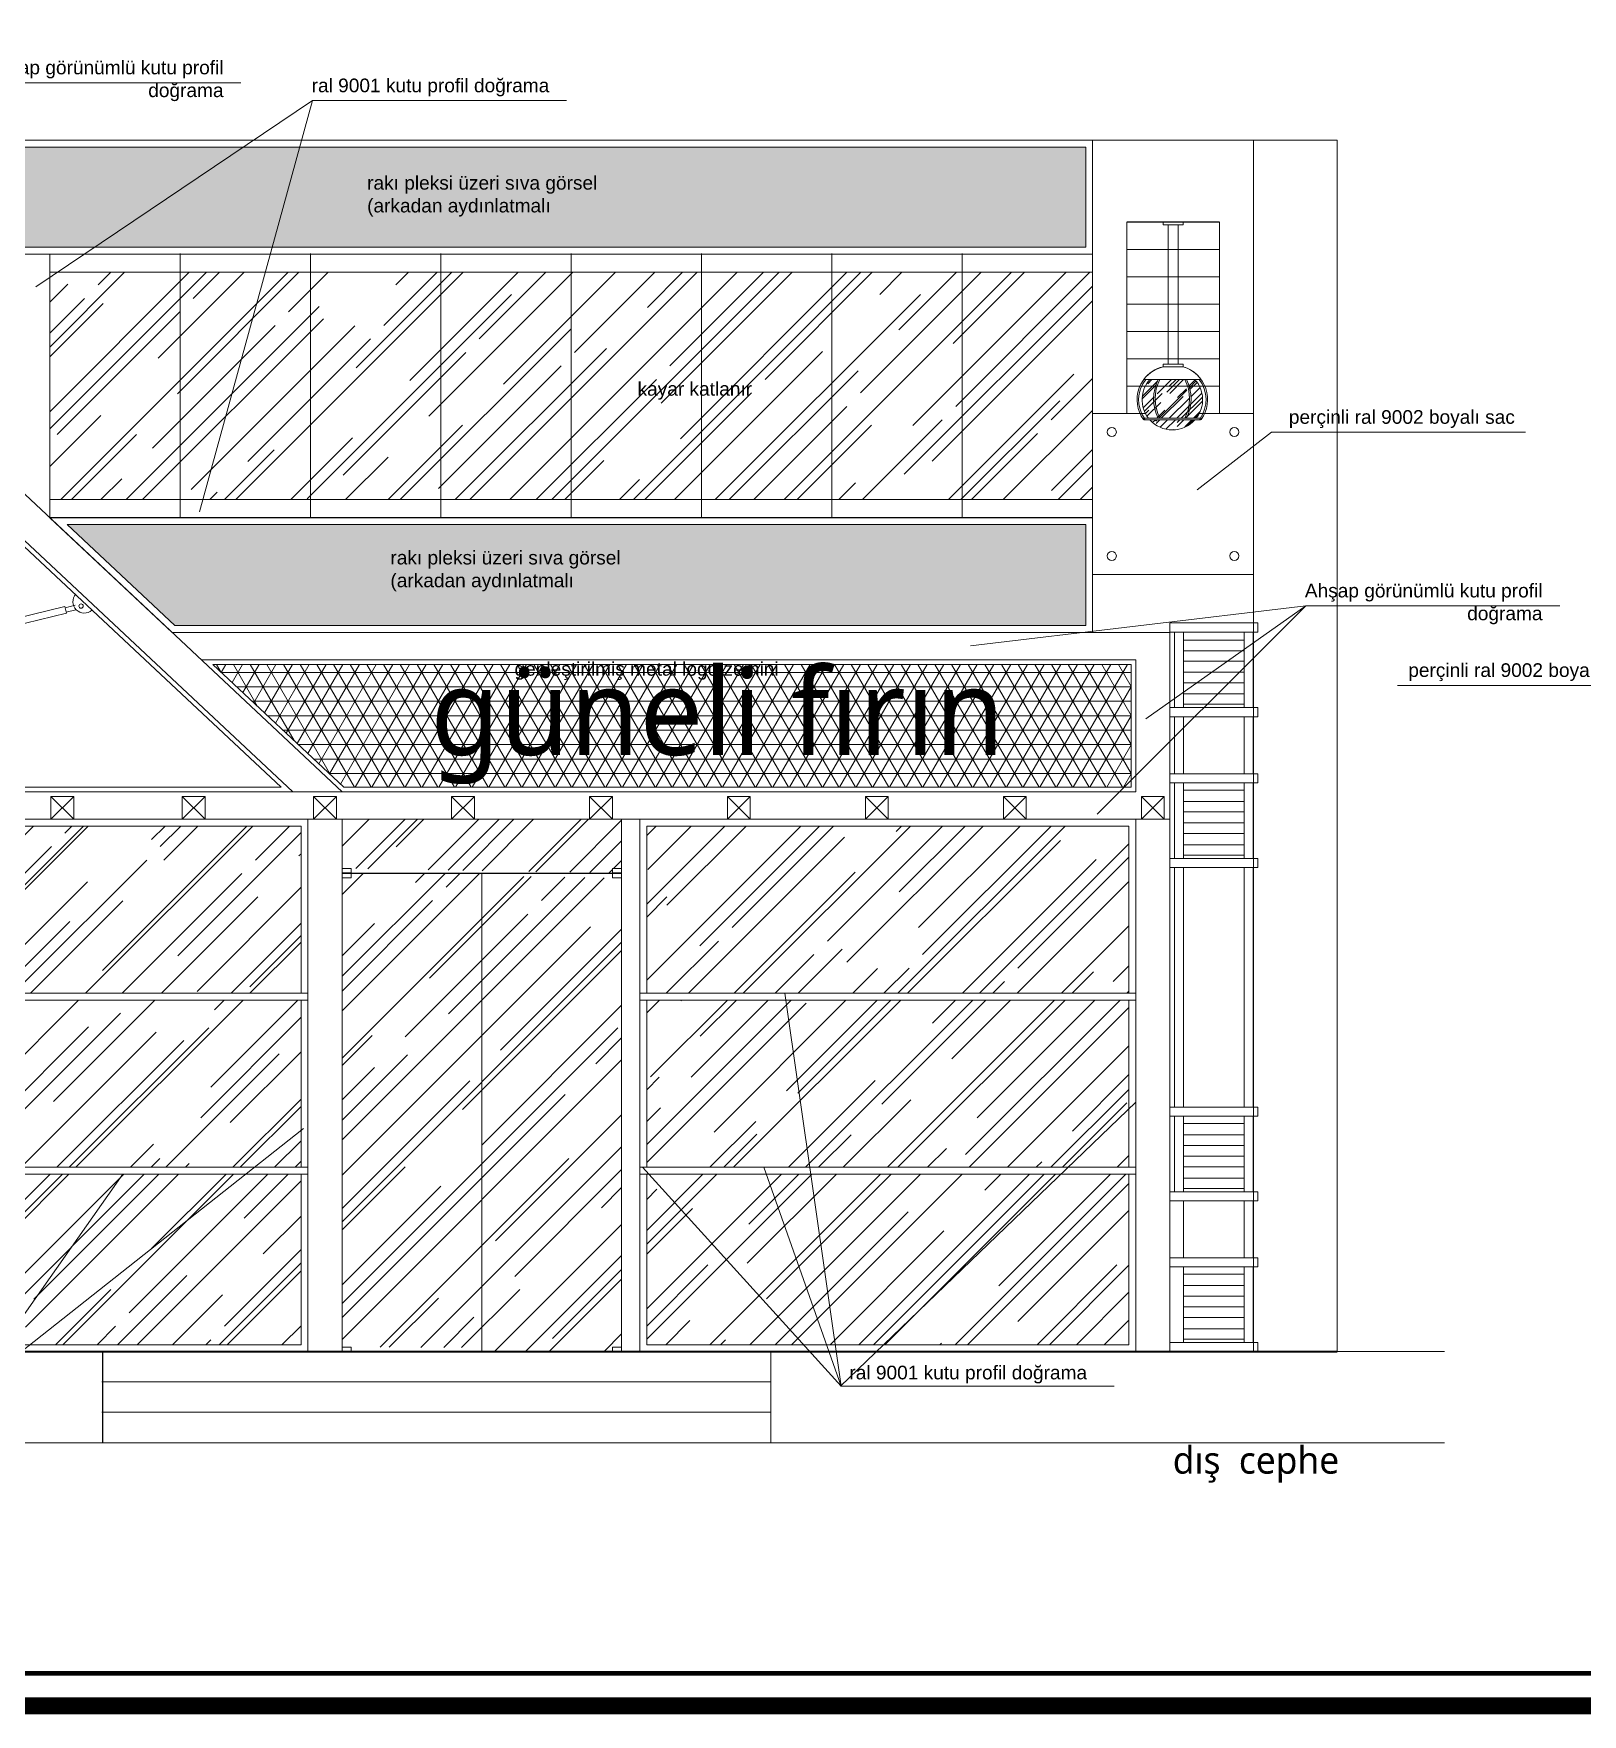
# Model space of a CAD drawing. Header units: millimetres. Extents: x 54215 to 67697, y 23496 to 56611.
# Drawn here: x 56408 to 57088, y 26395 to 27133 of the extents above; entities that cross this region are included whole.
import ezdxf

# ---------------------------------------------------------------- set-up
doc = ezdxf.new("R2010")
doc.units = ezdxf.units.MM
doc.linetypes.add('DASHED', pattern=[19.049999999999997, 12.7, -6.349999999999998])
for name, color, linetype, lineweight in [('no3_ahsap gorunus on ince', 32, 'Continuous', 13), ('no3_cam gorunus arka', 140, 'Continuous', 13), ('no3_duvar kaplama', 8, 'Continuous', 0), ('no3_duvar mevcut', 4, 'Continuous', 35), ('no3_kutu profil gorunus', 8, 'Continuous', 0), ('no3_kutuprofil kesit', 74, 'Continuous', 18), ('no3_lejand', 255, 'Continuous', 13), ('no3_mobilya aydınlatma', 50, 'Continuous', 13), ('no3_tavan aydınlatma', 50, 'Continuous', 13), ('no3_yazı duvar', 152, 'Continuous', 0), ('tarama', 8, 'Continuous', 9)]:
    doc.layers.add(name, color=color, linetype=linetype, lineweight=lineweight)
doc.layers.add('no3_doğrama gorunus', color=7, linetype='Continuous', lineweight=0, true_color=0x004d4d)
doc.layers.add('no3_tefriş ön ince', color=7, linetype='Continuous', lineweight=18, true_color=0x8c1aff)
doc.styles.get("Standard").update_dxf_attribs({"font": 'arial.ttf'})
pattern_1 = [(37.50000000000001, (40040.09348086011, 48876.81977761076), (-0.1600031295984046, 4.894132373293421), [0, -3.860799999999998, 0, -4.318000000000001, 0, -4.1275]), (7.499999999999999, (40040.09348086011, 48876.81977761076), (4.495232831380027, 7.168251005683542), [0, -2.0828, 0, -3.4798, 0, -1.333499999999999]), (327.5, (40036.96928086013, 48876.81977761076), (7.909923702414577, 0.0143718467854576), [0, -1.27, 0, -4.572, 0, -5.968999999999998]), (317.5, (40036.96928086013, 48876.81977761076), (7.635564524722973, 2.229293232572163), [0, -0.635, 0, -2.997199999999999, 0, -3.428999999999998])]

# ---------------------------------------------------------------- blocks, each defined once
blk = doc.blocks.new('dwerayd')
at = {"layer": 'tarama'}
h = blk.add_hatch(dxfattribs=at)
h.set_pattern_fill('AR-RROOF', color=256, scale=0.1668115312456921, angle=404.9999999999999, style=0)
h.set_pattern_definition([(44.99999999999999, (54840.5160514867, 23930.45766048379), (3.595224658881711, 9.58726575701789), [63.55519340460871, -8.47402578728116, 21.1850644682029, -4.23701289364058]), (44.99999999999999, (54843.00274854243, 23935.94037808859), (-6.980727879328648, 0.9886867811924716), [12.71103868092174, -1.398214254901389, 25.42207736184348, -3.177759670230435]), (44.99999999999999, (54839.46744429453, 23934.50228822504), (13.57197308727846, 17.58664062302969), [33.89610314912464, -5.931818051096813, 16.94805157456232, -4.23701289364058])])
edge = h.paths.add_edge_path()
edge.add_line((54844.45861613478, 23936.71309290551), (54840.5160514867, 23936.71309290551))
edge.add_arc((54850.5160514867, 23937.13012173362), 10.00869187473939, 182.388015463241, 221.8103148957822)
edge.add_line((54843.05601302078, 23930.45766048379), (54845.98941924214, 23930.45766048379))
edge.add_arc((54856.91748465818, 23936.4469527403), 12.4617107762558, 178.7762621113086, 208.725613729232, ccw=False)
edge = h.paths.add_edge_path()
edge.add_arc((54859.41410008277, 23936.82092678895), 13.98706264716156, 180.4417287440396, 207.0610371031949)
edge.add_line((54846.95830771834, 23930.45766048379), (54854.08191920704, 23930.45766048379))
edge.add_arc((54841.62612684262, 23936.82092678893), 13.98706264716859, 332.9389628968853, 359.5582712560203)
edge.add_line((54855.61277380853, 23936.71309290551), (54845.42745311685, 23936.71309290551))
edge = h.paths.add_edge_path()
edge.add_arc((54844.12274226722, 23936.4469527403), 12.46171077626939, -28.725613729274528, 1.2237378886230204, ccw=False)
edge.add_line((54855.05080768326, 23930.45766048379), (54857.97608995262, 23930.45766048379))
edge.add_arc((54850.5160514867, 23937.13012173362), 10.00869187474551, 318.1896851042302, 357.6119845367398)
edge.add_line((54860.51605148671, 23936.71309290551), (54856.58161079061, 23936.71309290551))
edge = h.paths.add_edge_path()
edge.add_line((54858.39479727278, 23943.30258298346), (54842.63730570061, 23943.30258298346))
edge.add_arc((54850.51605148671, 23937.13012173354), 10.00869187473969, 141.9237162940905, 182.3880154627816)
edge.add_line((54840.5160514867, 23936.71309290551), (54860.51605148671, 23936.71309290551))
edge.add_arc((54850.51605148671, 23937.13012173354), 10.00869187473969, 357.6119845372166, 398.0762837059352)
edge = h.paths.add_edge_path()
edge.add_line((54843.05601302087, 23943.80258298346), (54857.97608995254, 23943.80258298346))
edge.add_arc((54850.51605148671, 23937.13012173354), 10.00869187473969, 41.81031489649121, 138.1896851035088)
at = {"layer": 'no3_duvar kaplama', "linetype": 'DASHED', "ltscale": 0.01}
for p, q in [((54848.58729315668, 23915.37851598656), (54848.58729315668, 23912.37851598657)), ((54851.9235237816, 23915.37851598656), (54851.9235237816, 23912.37851598657))]:
    blk.add_line(p, q, dxfattribs=at)
at = {"layer": 'no3_mobilya aydınlatma'}
for p, q in [((54841.04294054693, 23943.30258298346), (54859.98916242646, 23943.30258298346)), ((54841.16608478571, 23943.80258298346), (54859.98916242646, 23943.80258298346)), ((54841.04294054693, 23930.45766048379), (54859.98916242646, 23930.45766048379)), ((54848.58729315668, 23915.37851598656), (54848.58729315668, 23925.42128272027)), ((54851.9235237816, 23915.37851598656), (54851.9235237816, 23925.42128272027)), ((54848.58729315668, 23879.2553403765), (54848.58729315668, 23912.37851598657)), ((54851.9235237816, 23879.2553403765), (54851.9235237816, 23912.37851598657))]:
    blk.add_line(p, q, dxfattribs=at)
for points in [[(54846.91917784422, 23925.42128272027), (54853.59163909405, 23925.42128272027), (54853.59163909405, 23926.2553403765), (54846.91917784422, 23926.2553403765)], [(54846.91917784422, 23878.42128272027), (54853.59163909405, 23878.42128272027), (54853.59163909405, 23879.2553403765), (54846.91917784422, 23879.2553403765)]]:
    blk.add_lwpolyline(points, close=True, dxfattribs=at)
for centre in [(54841.16608478571, 23943.55258298346), (54859.8660181877, 23943.55258298346)]:
    blk.add_circle(centre, 0.25, dxfattribs=at)
for centre, radius, start, end in [((54850.25540846913, 23937.13012173362), 11.37502986139899, 144.9925217570474, 252.9447199108465), ((54850.25540846913, 23937.13012173362), 10.87502986139899, 144.9925217570474, 217.8472144191585), ((54850.51605148671, 23937.13012173364), 10.00869187473878, 141.9237162946896, 182.3880154631574), ((54850.51605148671, 23937.13012173364), 10.00869187473878, 41.81031489584076, 138.1896851041592), ((54858.81024447524, 23936.82092678895), 14.48706264716368, 153.4223689682336, 206.0552633226041), ((54858.81024447524, 23936.82092678895), 13.98706264716368, 152.3930406968166, 207.0610371031176), ((54850.99265807741, 23937.14291512147), 11.19347962664543, 283.4258668113646, 36.03108897313011), ((54842.22185849818, 23936.82092678895), 13.98706264716368, 332.9389628970593, 27.60695930333998), ((54842.22185849818, 23936.82092678895), 14.48706264716368, 333.9447366774863, 26.57763103167675), ((54850.51605148671, 23937.13012173364), 10.00869187473878, 357.6119845368427, 38.0762837053104), ((54850.99265807741, 23937.14291512147), 10.69347962664543, 321.3052516722135, 36.03108897313011), ((54850.51605148671, 23937.13012173362), 10.00869187474153, 182.3880154631362, 221.81031489634), ((54850.51605148671, 23937.13012173362), 10.00869187474153, 318.1896851036599, 357.6119845368638), ((54850.25540846915, 23937.13012173364), 11.37502986140557, 221.2931630991494, 252.9447199107935), ((54851.12152316869, 23936.98667988691), 11.0119535220769, 282.9624385158057, 323.6367200026022)]:
    blk.add_arc(centre, radius, start, end, dxfattribs=at)

msp = doc.modelspace()

# ---------------------------------------------------------------- hatches: boundary and pattern name
at = {"layer": 'no3_duvar kaplama'}
h = msp.add_hatch(dxfattribs=at)
h.set_pattern_fill('AR-SAND', color=256, scale=0.1)
h.set_pattern_definition(pattern_1)
h.paths.add_polyline_path([(56219.28666783501, 27083.61824668068), (56219.28666783501, 27039.61824668068), (56869.78666783501, 27039.61824668068), (56869.78666783501, 27083.61824668068)])
h = msp.add_hatch(dxfattribs=at)
h.set_pattern_fill('AR-RROOF', color=256, angle=45)
h.set_pattern_definition([(45, (40040.09348086011, 48876.81977761076), (21.55261469056598, 57.47363917484257), [381, -50.8, 127, -25.4]), (45, (40055.00070602109, 48909.68751501387), (-41.84799352418225, 5.926969039905642), [76.2, -8.382, 152.4, -19.05]), (45, (40033.80730157537, 48901.06646913764), (81.36112045688655, 105.4282068613518), [203.2, -35.56, 101.6, -25.4])])
h.paths.add_polyline_path([(56472.16704739043, 27028.61824668068), (56414.93567304117, 27028.61824668068), (56414.93567304117, 26928.78162591076), (56472.16704739043, 26928.78162591076)])
h.paths.add_polyline_path([(56529.39842173965, 27028.61824668068), (56472.16704739043, 27028.61824668068), (56472.16704739043, 26928.78162591076), (56529.39842173965, 26928.78162591076)])
h.paths.add_polyline_path([(56586.62979608888, 27028.61824668068), (56529.39842173965, 27028.61824668068), (56529.39842173965, 26928.78162591076), (56586.62979608888, 26928.78162591076)])
h.paths.add_polyline_path([(56643.8611704381, 27028.61824668068), (56586.62979608888, 27028.61824668068), (56586.62979608888, 26928.78162591076), (56643.8611704381, 26928.78162591076)])
h.paths.add_polyline_path([(56701.09254478732, 27028.61824668068), (56643.8611704381, 27028.61824668068), (56643.8611704381, 26928.78162591076), (56701.09254478732, 26928.78162591076)])
h.paths.add_polyline_path([(56758.32391913654, 27028.61824668068), (56701.09254478732, 27028.61824668068), (56701.09254478732, 26928.78162591076), (56758.32391913654, 26928.78162591076)])
h.paths.add_polyline_path([(56815.55529348576, 27028.61824668068), (56758.32391913654, 27028.61824668068), (56758.32391913654, 26928.78162591076), (56815.55529348576, 26928.78162591076)])
h.paths.add_polyline_path([(56872.78666783501, 27028.61824668068), (56815.55529348576, 27028.61824668068), (56815.55529348576, 26928.78162591076), (56872.78666783501, 26928.78162591076)])
h = msp.add_hatch(dxfattribs=at)
h.set_pattern_fill('AR-SAND', color=256, scale=0.1)
h.set_pattern_definition(pattern_1)
h.paths.add_polyline_path([(56422.5208352678, 26917.78162591076), (56469.82245088978, 26873.42690260499), (56869.78666783501, 26873.42690260498), (56869.78666783501, 26917.78162591076)])
h = msp.add_hatch(dxfattribs=at)
h.set_pattern_fill('NET3', color=256, scale=2)
h.set_pattern_definition([(0, (40040.09348086011, 48220.67580626252), (0, 6.349999999999998), []), (59.99999999999999, (40040.09348086011, 48220.67580626252), (-5.499261314031184, 3.174999999999998), []), (120, (40040.09348086011, 48220.67580626252), (-5.499261314031184, -3.174999999999998), [])])
h.paths.add_polyline_path([(56486.48996907426, 26856.42690260498), (56544.07768585423, 26802.42690260498), (56889.786667835, 26802.42690260498), (56889.786667835, 26856.42690260498)])
h = msp.add_hatch(dxfattribs=at)
h.set_pattern_fill('AR-RROOF', color=256, angle=45)
h.set_pattern_definition([(45, (40040.09348086011, 48220.67580626252), (21.55261469056598, 57.47363917484257), [381, -50.8, 127, -25.4]), (45, (40055.00070602109, 48253.54354366566), (-41.84799352418225, 5.926969039905642), [76.2, -8.382, 152.4, -19.05]), (45, (40033.80730157537, 48244.92249778941), (81.36112045688655, 105.4282068613518), [203.2, -35.56, 101.6, -25.4])])
h.paths.add_polyline_path([(56356.78666783501, 26711.99068396354), (56356.78666783501, 26785.42690260499), (56200.28666783499, 26785.42690260499), (56200.28666783499, 26711.99068396354)])
h.paths.add_polyline_path([(56356.78666783501, 26635.55446532211), (56356.78666783501, 26708.99068396355), (56200.28666783501, 26708.99068396355), (56200.28666783501, 26635.55446532211)])
h.paths.add_polyline_path([(56200.28666783501, 26632.55446532211), (56200.28666783499, 26557.61824668068), (56356.78666783501, 26557.61824668068), (56356.78666783501, 26632.55446532211)])
h.paths.add_polyline_path([(56525.28666783501, 26635.55446532211), (56525.28666783501, 26708.99068396355), (56368.78666783501, 26708.99068396355), (56368.78666783501, 26635.55446532211)])
h.paths.add_polyline_path([(56368.78666783501, 26632.55446532211), (56368.78666783501, 26557.61824668068), (56525.28666783501, 26557.61824668068), (56525.28666783501, 26632.55446532211)])
h.paths.add_polyline_path([(56525.28666783501, 26711.99068396354), (56525.28666783501, 26785.42690260499), (56368.78666783501, 26785.42690260499), (56368.78666783501, 26711.99068396354)])
h.paths.add_polyline_path([(56677.03666783501, 26711.99068396354), (56888.78666783501, 26711.99068396354), (56888.78666783501, 26785.42690260499), (56677.03666783501, 26785.42690260499)])
h.paths.add_polyline_path([(56677.03666783499, 26708.99068396355), (56677.03666783499, 26635.55446532211), (56888.78666783501, 26635.55446532211), (56888.78666783501, 26708.99068396355)])
h.paths.add_polyline_path([(56677.03666783501, 26632.55446532211), (56677.03666783501, 26557.61824668068), (56888.78666783501, 26557.61824668068), (56888.78666783501, 26632.55446532211)])
h.paths.add_polyline_path([(56604.66166783501, 26554.61824668068), (56662.03666783499, 26554.61824668068), (56662.03666783499, 26556.61824668068), (56666.03666783501, 26556.61824668068), (56666.03666783501, 26762.61824668068), (56662.03666783499, 26762.61824668068), (56604.66166783501, 26763.58456247016)])
h.paths.add_polyline_path([(56604.66166783501, 26764.61824668068), (56547.28666783501, 26764.61824668068), (56547.28666783501, 26762.61824668068), (56543.28666783501, 26762.61824668068), (56543.28666783501, 26556.61824668068), (56547.28666783501, 26556.61824668068), (56604.66166783501, 26556.35323513334)])
h.paths.add_polyline_path([(56662.03666783499, 26766.81824668067), (56666.03666783501, 26766.81824668067), (56666.03666783501, 26788.42690260498), (56543.28666783501, 26788.42690260498), (56543.28666783501, 26766.81824668067), (56547.28666783501, 26766.81824668067), (56662.03666783499, 26764.78898352278)])

# ---------------------------------------------------------------- linework, layer by layer
for p, q in [((56928.53666783501, 27050.61824668068), (56887.78666783499, 27050.61824668068)), ((56438.03666783501, 26554.61824668068), (56438.03666783501, 26514.61824668068))]:
    msp.add_line(p, q)
at = {"color": 252, "const_width": 2.031246480274558}
msp.add_lwpolyline([(58449.65491574195, 27027.76265208289, -0.4142135623730951), (58440.10946119639, 27018.21719753734), (58079.76855210552, 27018.21719753734, 0.4142135623731908), (58055.90491574188, 26994.35356117368), (58055.90491574188, 26762.40217582532, 0.4142135623730474), (58079.76855210552, 26738.53853946167), (58440.10946119639, 26738.53853946167, -0.4142135623731062), (58449.65491574195, 26728.99308491611), (58449.65491574195, 26413.34812177083), (55950.7763367532, 26413.34812177083), (55950.7763367532, 27532.71175813463), (58449.65491574195, 27532.71175813463), (58449.65491574195, 27027.76265208289)], format="xyb", dxfattribs=at)
for p in [(56472.16704739043, 27036.61824668068), (56529.39842173965, 27036.61824668068), (56586.62979608888, 27036.61824668068), (56643.8611704381, 27036.61824668068), (56701.09254478732, 27036.61824668068), (56758.32391913654, 27036.61824668068), (56815.55529348576, 27036.61824668068), (56438.03666783501, 26541.28491334735), (56438.03666783501, 26527.95158001401)]:
    msp.add_point(p)
at = {"layer": 'no3_ahsap gorunus on ince'}
for p, q in [((56300.08647515518, 27028.47571473078), (56543.28666783501, 26800.42690260498)), ((56300.08647515518, 27007.91268296464), (56521.66320781448, 26800.42690260498)), ((56468.63592386097, 26870.42690260498), (56906.78666783501, 26870.42690260498)), ((56906.78666783501, 26870.42690260498), (56906.78666783501, 26554.61824668068)), ((56481.4331942565, 26858.42690260498), (56891.78666783501, 26858.42690260498)), ((56891.78666783501, 26858.42690260498), (56891.78666783501, 26800.42690260498)), ((56197.28666783501, 26800.42690260498), (56891.78666783501, 26800.42690260498)), ((56197.28666783499, 26788.42690260499), (56906.78666783501, 26788.42690260498)), ((56528.28666783501, 26788.42690260499), (56528.28666783501, 26554.61824668068)), ((56543.28666783501, 26788.42690260499), (56543.28666783501, 26554.61824668068)), ((56666.03666783501, 26788.42690260498), (56666.03666783501, 26554.61824668068)), ((56674.03666783501, 26788.42690260498), (56674.03666783501, 26554.61824668068)), ((56891.78666783501, 26788.42690260498), (56891.78666783501, 26554.61824668068))]:
    msp.add_line(p, q, dxfattribs=at)
at = {"layer": 'no3_cam gorunus arka'}
for p, q in [((56543.28666783501, 26764.71824668068), (56666.03666783501, 26764.71824668068)), ((56543.28666783501, 26554.61824668068), (56543.28666783501, 26764.61824668068)), ((56543.28666783501, 26764.61824668068), (56666.03666783501, 26764.61824668068)), ((56604.66166783501, 26764.61824668068), (56604.66166783501, 26554.61824668068)), ((56666.03666783501, 26764.61824668068), (56666.03666783501, 26554.61824668068))]:
    msp.add_line(p, q, dxfattribs=at)
at = {"layer": 'no3_doğrama gorunus'}
for p, q in [((56414.93567304117, 27036.61824668068), (56414.93567304117, 26920.78162591077)), ((56472.16704739043, 27036.61824668068), (56472.16704739043, 26920.78162591077)), ((56529.39842173965, 27036.61824668068), (56529.39842173965, 26920.78162591077)), ((56586.62979608888, 27036.61824668068), (56586.62979608888, 26920.78162591077)), ((56643.8611704381, 27036.61824668068), (56643.8611704381, 26920.78162591077)), ((56701.09254478732, 27036.61824668068), (56701.09254478732, 26920.78162591077)), ((56758.32391913654, 27036.61824668068), (56758.32391913654, 26920.78162591077)), ((56815.55529348576, 27036.61824668068), (56815.55529348576, 26920.78162591077)), ((56414.93567304117, 27028.61824668068), (56872.78666783501, 27028.61824668068)), ((56414.93567304117, 26928.78162591076), (56872.78666783501, 26928.78162591076)), ((56872.78666783501, 26870.42690260498), (56468.63592386097, 26870.42690260498))]:
    msp.add_line(p, q, dxfattribs=at)
for points in [[(56199.286667835, 26910.65096961548), (56199.286667835, 26802.42690260498), (56516.60133502344, 26802.42690260498), (56300.08741936633, 27005.1718307826)], [(56486.48996907426, 26856.42690260498), (56544.07768585423, 26802.42690260498), (56889.786667835, 26802.42690260498), (56889.786667835, 26856.42690260498)], [(56528.28666783501, 26708.99068396355), (56365.78666783501, 26708.99068396355), (56365.78666783501, 26788.42690260499), (56528.28666783501, 26788.42690260499)], [(56891.78666783501, 26708.99068396355), (56674.03666783501, 26708.99068396355), (56674.03666783501, 26788.42690260499), (56891.78666783501, 26788.42690260499)], [(56525.28666783501, 26711.99068396354), (56368.78666783501, 26711.99068396354), (56368.78666783501, 26785.42690260499), (56525.28666783501, 26785.42690260499)], [(56888.78666783501, 26711.99068396354), (56677.03666783501, 26711.99068396354), (56677.03666783501, 26785.42690260499), (56888.78666783501, 26785.42690260499)], [(56528.28666783501, 26632.55446532211), (56365.78666783499, 26632.55446532211), (56365.78666783499, 26711.99068396354), (56528.28666783501, 26711.99068396354)], [(56525.28666783501, 26635.55446532211), (56368.78666783501, 26635.55446532211), (56368.78666783501, 26708.99068396355), (56525.28666783501, 26708.99068396355)], [(56891.78666783501, 26632.55446532211), (56674.03666783501, 26632.55446532211), (56674.03666783501, 26711.99068396354), (56891.78666783501, 26711.99068396354)], [(56888.78666783501, 26635.55446532211), (56677.03666783499, 26635.55446532211), (56677.03666783499, 26708.99068396355), (56888.78666783501, 26708.99068396355)], [(56528.28666783501, 26554.61824668068), (56365.78666783501, 26554.61824668068), (56365.78666783501, 26635.55446532211), (56528.28666783501, 26635.55446532211)], [(56525.28666783501, 26557.61824668068), (56368.78666783501, 26557.61824668068), (56368.78666783501, 26632.55446532211), (56525.28666783501, 26632.55446532211)], [(56891.78666783501, 26554.61824668068), (56674.03666783501, 26554.61824668068), (56674.03666783501, 26635.55446532211), (56891.78666783501, 26635.55446532211)], [(56888.78666783501, 26557.61824668068), (56677.03666783501, 26557.61824668068), (56677.03666783501, 26632.55446532211), (56888.78666783501, 26632.55446532211)]]:
    msp.add_lwpolyline(points, close=True, dxfattribs=at)
at = {"layer": 'no3_duvar kaplama'}
for p, q in [((56928.53666783501, 27038.61824668068), (56887.78666783499, 27038.61824668068)), ((56928.53666783501, 27026.61824668068), (56887.78666783499, 27026.61824668068)), ((56928.53666783501, 27014.61824668068), (56887.78666783499, 27014.61824668068)), ((56928.53666783501, 27002.61824668068), (56887.78666783499, 27002.61824668068)), ((56928.53666783501, 26990.61824668068), (56887.78666783499, 26990.61824668068)), ((56928.53666783501, 26978.61824668068), (56887.78666783499, 26978.61824668068)), ((56896.02499938651, 26966.61824668068), (56887.78666783499, 26966.61824668068)), ((56928.53666783501, 26966.61824668068), (56919.67279304137, 26966.61824668068)), ((56939.386667835, 26867.07976932229), (56912.78666783501, 26867.07976932229)), ((56939.386667835, 26862.44231776909), (56912.78666783501, 26862.44231776909)), ((56939.386667835, 26857.80486621591), (56912.78666783501, 26857.80486621591)), ((56939.386667835, 26853.03162714545), (56912.78666783501, 26853.03162714545)), ((56939.386667835, 26848.34952090408), (56912.78666783501, 26848.34952090408)), ((56939.386667835, 26843.4423177691), (56912.78666783501, 26843.4423177691)), ((56939.386667835, 26838.89417559225), (56912.78666783501, 26838.89417559225)), ((56415.45333450168, 26798.42690260499), (56425.45333450168, 26788.42690260499)), ((56415.45333450168, 26788.42690260499), (56425.45333450168, 26798.42690260499)), ((56473.12000116835, 26798.42690260499), (56483.12000116836, 26788.42690260499)), ((56473.12000116835, 26788.42690260499), (56483.12000116836, 26798.42690260499)), ((56530.78666783501, 26798.42690260499), (56540.78666783501, 26788.42690260499)), ((56530.78666783501, 26788.42690260499), (56540.78666783501, 26798.42690260499)), ((56591.37000116832, 26798.46061054786), (56601.37000116834, 26788.46061054786)), ((56591.37000116832, 26788.46061054786), (56601.37000116834, 26798.46061054786)), ((56651.95333450166, 26798.46061054786), (56661.95333450168, 26788.46061054786)), ((56651.95333450166, 26788.46061054786), (56661.95333450168, 26798.46061054786)), ((56712.53666783499, 26798.46061054786), (56722.53666783501, 26788.46061054786)), ((56712.53666783499, 26788.46061054786), (56722.53666783501, 26798.46061054786)), ((56773.12000116834, 26798.46061054786), (56783.12000116834, 26788.46061054786)), ((56773.12000116834, 26788.46061054786), (56783.12000116834, 26798.46061054786)), ((56833.70333450168, 26798.46061054786), (56843.70333450168, 26788.46061054786)), ((56833.70333450168, 26788.46061054786), (56843.70333450168, 26798.46061054786)), ((56894.28666783501, 26798.46061054786), (56904.28666783501, 26788.46061054786)), ((56894.28666783501, 26788.46061054786), (56904.28666783501, 26798.46061054786)), ((56939.386667835, 26801.19417559226), (56912.786667835, 26801.19417559226)), ((56939.386667835, 26796.2423177691), (56912.786667835, 26796.2423177691)), ((56939.386667835, 26791.60486621591), (56912.786667835, 26791.60486621591)), ((56939.386667835, 26786.83162714545), (56912.786667835, 26786.83162714545)), ((56939.386667835, 26782.14952090408), (56912.786667835, 26782.14952090408)), ((56939.386667835, 26777.2423177691), (56912.786667835, 26777.2423177691)), ((56939.386667835, 26772.69417559225), (56912.786667835, 26772.69417559225)), ((56939.386667835, 26654.79417559227), (56912.78666783501, 26654.79417559227)), ((56939.386667835, 26649.84231776909), (56912.78666783501, 26649.84231776909)), ((56939.386667835, 26645.20486621591), (56912.78666783501, 26645.20486621591)), ((56939.386667835, 26640.43162714545), (56912.78666783501, 26640.43162714545)), ((56939.386667835, 26635.74952090408), (56912.78666783501, 26635.74952090408)), ((56939.386667835, 26630.84231776909), (56912.78666783501, 26630.84231776909)), ((56939.386667835, 26626.29417559226), (56912.78666783501, 26626.29417559226)), ((56939.386667835, 26588.59417559226), (56912.78666783501, 26588.59417559226)), ((56939.386667835, 26583.6423177691), (56912.78666783501, 26583.6423177691)), ((56939.386667835, 26579.00486621591), (56912.78666783501, 26579.00486621591)), ((56939.386667835, 26574.23162714545), (56912.78666783501, 26574.23162714545)), ((56939.386667835, 26569.54952090408), (56912.78666783501, 26569.54952090408)), ((56939.386667835, 26564.6423177691), (56912.78666783501, 26564.6423177691)), ((56939.386667835, 26560.09417559225), (56912.78666783501, 26560.09417559225)), ((56908.786667835, 26554.61824668068), (56943.38666783497, 26554.61824668068))]:
    msp.add_line(p, q, dxfattribs=at)
for points in [[(56906.78666783501, 26874.61824668068), (56945.386667835, 26874.61824668068), (56945.386667835, 26870.61824668068), (56906.78666783501, 26870.61824668068)], [(56906.78666783501, 26837.41824668069), (56945.386667835, 26837.41824668069), (56945.386667835, 26833.41824668069), (56906.78666783501, 26833.41824668069)], [(56906.78666783501, 26808.41824668069), (56945.386667835, 26808.41824668069), (56945.386667835, 26804.41824668069), (56906.78666783501, 26804.41824668069)], [(56415.45333450168, 26798.42690260499), (56425.45333450168, 26798.42690260499), (56425.45333450168, 26788.42690260499), (56415.45333450168, 26788.42690260499)], [(56473.12000116835, 26798.42690260499), (56483.12000116836, 26798.42690260499), (56483.12000116836, 26788.42690260499), (56473.12000116835, 26788.42690260499)], [(56530.78666783501, 26798.42690260499), (56540.78666783501, 26798.42690260499), (56540.78666783501, 26788.42690260499), (56530.78666783501, 26788.42690260499)], [(56591.37000116832, 26798.46061054786), (56601.37000116834, 26798.46061054786), (56601.37000116834, 26788.46061054786), (56591.37000116832, 26788.46061054786)], [(56651.95333450166, 26798.46061054786), (56661.95333450168, 26798.46061054786), (56661.95333450168, 26788.46061054786), (56651.95333450166, 26788.46061054786)], [(56712.53666783499, 26798.46061054786), (56722.53666783501, 26798.46061054786), (56722.53666783501, 26788.46061054786), (56712.53666783499, 26788.46061054786)], [(56773.12000116834, 26798.46061054786), (56783.12000116834, 26798.46061054786), (56783.12000116834, 26788.46061054786), (56773.12000116834, 26788.46061054786)], [(56833.70333450168, 26798.46061054786), (56843.70333450168, 26798.46061054786), (56843.70333450168, 26788.46061054786), (56833.70333450168, 26788.46061054786)], [(56894.28666783501, 26798.46061054786), (56904.28666783501, 26798.46061054786), (56904.28666783501, 26788.46061054786), (56894.28666783501, 26788.46061054786)], [(56906.78666783501, 26771.21824668068), (56945.386667835, 26771.21824668068), (56945.386667835, 26767.21824668068), (56906.78666783501, 26767.21824668068)], [(56906.78666783501, 26662.01824668068), (56945.386667835, 26662.01824668068), (56945.386667835, 26658.01824668068), (56906.78666783501, 26658.01824668068)], [(56906.78666783501, 26624.81824668068), (56945.386667835, 26624.81824668068), (56945.386667835, 26620.81824668068), (56906.78666783501, 26620.81824668068)], [(56906.78666783501, 26595.81824668068), (56945.386667835, 26595.81824668068), (56945.386667835, 26591.81824668068), (56906.78666783501, 26591.81824668068)], [(56906.78666783501, 26558.61824668068), (56945.386667835, 26558.61824668068), (56945.386667835, 26554.61824668068), (56906.78666783501, 26554.61824668068)]]:
    msp.add_lwpolyline(points, close=True, dxfattribs=at)
for points in [[(56908.786667835, 26837.41824668069), (56908.786667835, 26870.61824668068)], [(56912.78666783501, 26870.61824668068), (56912.78666783501, 26837.41824668069)], [(56939.386667835, 26870.61824668068), (56939.386667835, 26837.41824668069)], [(56943.386667835, 26837.41824668069), (56943.386667835, 26870.61824668068)], [(56908.786667835, 26808.41824668069), (56908.786667835, 26833.41824668069)], [(56912.78666783501, 26833.41824668069), (56912.78666783501, 26808.41824668069)], [(56939.386667835, 26833.41824668069), (56939.386667835, 26808.41824668069)], [(56943.386667835, 26808.41824668069), (56943.386667835, 26833.41824668069)], [(56908.786667835, 26771.21824668068), (56908.786667835, 26804.41824668069)], [(56912.78666783501, 26804.41824668069), (56912.78666783501, 26771.21824668068)], [(56939.386667835, 26804.41824668069), (56939.386667835, 26771.21824668068)], [(56943.386667835, 26771.21824668068), (56943.386667835, 26804.41824668069)], [(56908.786667835, 26662.01824668068), (56908.786667835, 26767.21824668068)], [(56912.78666783501, 26767.21824668068), (56912.78666783501, 26662.01824668068)], [(56939.386667835, 26767.21824668068), (56939.386667835, 26662.01824668068)], [(56943.386667835, 26662.01824668068), (56943.386667835, 26767.21824668068)], [(56908.786667835, 26624.81824668068), (56908.786667835, 26658.01824668068)], [(56912.78666783501, 26658.01824668068), (56912.78666783501, 26624.81824668068)], [(56939.386667835, 26658.01824668068), (56939.386667835, 26624.81824668068)], [(56943.386667835, 26624.81824668068), (56943.386667835, 26658.01824668068)], [(56912.78666783501, 26620.81824668068), (56912.78666783501, 26595.81824668068)], [(56939.386667835, 26620.81824668068), (56939.386667835, 26595.81824668068)], [(56943.386667835, 26595.81824668068), (56943.386667835, 26620.81824668068)], [(56912.78666783501, 26591.81824668068), (56912.78666783501, 26558.61824668068)], [(56939.386667835, 26591.81824668068), (56939.386667835, 26558.61824668068)], [(56943.386667835, 26558.61824668068), (56943.386667835, 26591.81824668068)], [(56912.78666783501, 26554.61824668068), (56908.786667835, 26554.61824668068)], [(56939.386667835, 26554.61824668068), (56943.386667835, 26554.61824668068)]]:
    msp.add_lwpolyline(points, dxfattribs=at)
for centre in [(56881.25154396472, 26958.45897200106), (56935.07179170528, 26958.45897200106), (56881.25154396472, 26904.0275213603), (56935.07179170528, 26904.0275213603)]:
    msp.add_circle(centre, 2, dxfattribs=at)
at = {"layer": 'no3_duvar mevcut'}
msp.add_line((56108.78666783501, 26554.61824668068), (56980.28666783501, 26554.61824668068), dxfattribs=at)
at = {"layer": 'no3_kutu profil gorunus'}
for points in [[(56543.28666783501, 26764.81824668067), (56543.28666783501, 26766.81824668067), (56547.28666783501, 26766.81824668067), (56547.28666783501, 26764.81824668067)], [(56666.03666783501, 26764.81824668067), (56666.03666783501, 26766.81824668067), (56662.03666783499, 26766.81824668067), (56662.03666783499, 26764.81824668067)], [(56543.28666783501, 26764.61824668068), (56543.28666783501, 26762.61824668068), (56547.28666783501, 26762.61824668068), (56547.28666783501, 26764.61824668068)], [(56666.03666783501, 26764.61824668068), (56666.03666783501, 26762.61824668068), (56662.03666783499, 26762.61824668068), (56662.03666783499, 26764.61824668068)], [(56543.28666783501, 26554.61824668068), (56543.28666783501, 26556.61824668068), (56547.28666783501, 26556.61824668068), (56547.28666783501, 26554.61824668068)], [(56666.03666783501, 26554.61824668068), (56666.03666783501, 26556.61824668068), (56662.03666783499, 26556.61824668068), (56662.03666783499, 26554.61824668068)]]:
    msp.add_lwpolyline(points, close=True, dxfattribs=at)
at = {"layer": 'no3_kutuprofil kesit'}
for points in [[(56216.28666783501, 27086.61824668068), (56872.78666783501, 27086.61824668068), (56872.78666783501, 27036.61824668068), (56216.28666783501, 27036.61824668068)], [(56219.28666783501, 27083.61824668068), (56869.78666783501, 27083.61824668068), (56869.78666783501, 27039.61824668068), (56219.28666783501, 27039.61824668068)], [(56422.5208352678, 26917.78162591076), (56469.82245088978, 26873.42690260499), (56869.78666783501, 26873.42690260498), (56869.78666783501, 26917.78162591076)]]:
    msp.add_lwpolyline(points, close=True, dxfattribs=at)
msp.add_lwpolyline([(56414.93567304117, 26920.78162591077), (56468.63592386097, 26870.42690260498), (56872.78666783501, 26870.42690260498), (56872.78666783501, 26920.78162591077), (56414.93567304117, 26920.78162591077)], dxfattribs=at)
at = {"layer": 'no3_lejand', "color": 1, "const_width": 7.466201379240463}
msp.add_lwpolyline([(58463.97309756005, 26399.02993995273), (55936.45815493512, 26399.02993995273), (55936.45815493512, 27547.02993995273), (58463.97309756005, 27547.02993995273), (58463.97309756005, 27027.76265208289, -0.4142135623730951), (58440.10946119639, 27003.89901571923), (58079.76855210552, 27003.89901571923, 0.4142135623733349), (58070.22309755997, 26994.35356117368), (58070.22309755997, 26762.40217582532, 0.4142135623729752), (58079.76855210552, 26752.85672127977), (58440.10946119639, 26752.85672127977, -0.4142135623731054), (58463.97309756005, 26728.99308491611), (58463.97309756005, 26399.02993995273)], format="xyb", dxfattribs=at)
at = {"layer": 'no3_tavan aydınlatma'}
for p, q in [((56368.98596264979, 26869.15091178685), (56421.53383205974, 26881.77670617421)), ((56369.72781760923, 26866.24408340883), (56422.27568701914, 26878.8698777962)), ((56421.53383205974, 26881.77670617421), (56422.27568701914, 26878.8698777962)), ((56421.65747455298, 26881.29223477788), (56426.05229805491, 26882.41384265655)), ((56422.15204452593, 26879.35434919254), (56426.44791797753, 26880.4507039169))]:
    msp.add_line(p, q, dxfattribs=at)
msp.add_circle((56428.68735908812, 26882.05428689053), 0.9512034611147256, dxfattribs=at)
msp.add_arc((56430.13132663099, 26883.99537769761), 5.028665168939941, 139.577969814956, 310.7822074533144, dxfattribs=at)
at = {"layer": 'no3_tefriş ön ince'}
for p, q in [((56980.28666783501, 27086.61824668068), (56108.78666783501, 27086.61824668068)), ((56108.78666783501, 27086.61824668068), (56980.28666783501, 27086.61824668068)), ((56872.78666783501, 27086.61824668068), (56872.78666783501, 26870.42690260498)), ((56872.78666783501, 27086.61824668068), (56943.53666783501, 27086.61824668068)), ((56943.53666783501, 27086.61824668068), (56943.53666783501, 26554.61824668068)), ((56980.28666783501, 27086.61824668068), (56980.28666783501, 26554.61824668068)), ((56887.78666783499, 26966.61824668068), (56887.78666783499, 27050.61824668068)), ((56887.78666783499, 27050.61824668068), (56928.53666783501, 27050.61824668068)), ((56928.53666783501, 27050.61824668068), (56928.53666783501, 26966.61824668068)), ((56216.28666783501, 27036.61824668068), (56872.78666783501, 27036.61824668068)), ((56216.28666783501, 27036.61824668068), (56872.78666783501, 27036.61824668068)), ((56414.73161621825, 26920.97296998646), (56872.78666783501, 26920.97296998646)), ((56414.93567304117, 26920.78162591077), (56872.78666783501, 26920.78162591077)), ((57027.32080044539, 26554.61824668068), (56731.53666783501, 26554.61824668068)), ((56731.53666783501, 26554.61824668068), (56731.53666783501, 26514.61824668068)), ((56438.03666783501, 26541.28491334735), (56731.53666783501, 26541.28491334735)), ((56438.03666783501, 26527.95158001401), (56731.53666783501, 26527.95158001401)), ((56108.78666783501, 26514.61824668068), (56980.28666783501, 26514.61824668068)), ((56731.53666783501, 26514.61824668068), (57027.32080044539, 26514.61824668067))]:
    msp.add_line(p, q, dxfattribs=at)
for points in [[(56872.78666783501, 27086.61824668068), (56872.78666783501, 26966.61824668068), (56887.78666783499, 26966.61824668068)], [(56943.53666783501, 27086.61824668068), (56943.53666783501, 26966.61824668068), (56928.53666783501, 26966.61824668068)], [(56919.67279304137, 26966.61824668068), (56943.53666783501, 26966.61824668068), (56943.53666783501, 26895.86824668068), (56872.78666783501, 26895.86824668068), (56872.78666783501, 26966.61824668068), (56896.02499938648, 26966.61824668068)], [(56060.46624144426, 26554.61824668068), (56438.03666783501, 26554.61824668068), (56438.03666783501, 26514.61824668068), (56060.46624144426, 26514.61824668068)]]:
    msp.add_lwpolyline(points, dxfattribs=at)
at = {"layer": 'no3_yazı duvar'}
for p, q in [((56530.32793862563, 27104.008383472), (56480.67712880576, 26923.41823852774)), ((56762.37227782256, 26539.39337027272), (56675.20861675325, 26635.55446532211))]:
    msp.add_line(p, q, dxfattribs=at)
for points in [[(56288.13438342075, 27007.68766565046), (56387.2999659754, 27111.87482825344), (56498.84154354836, 27111.87482825344)], [(56408.7507205195, 27022.23285642049), (56530.32793862563, 27104.008383472), (56641.86951619861, 27104.008383472)], [(56918.72063968022, 26933.14544771946), (56951.41123322817, 26958.39108656339), (57062.95281080114, 26958.39108656339)], [(56819.14864004267, 26864.53243193942), (56966.43058399302, 26882.14372323483), (56874.86262424847, 26790.57576349027)], [(56896.128683357, 26832.52502003001), (56966.43058399302, 26882.14372323483), (57077.97216156598, 26882.14372323483)], [(57193.08702960787, 26789.42600851069), (57118.25903735813, 26847.21267625601), (57006.71745978518, 26847.21267625601)], [(56737.68323108155, 26711.99068396354), (56762.37227782256, 26539.39337027272), (56728.51962775607, 26635.55446532211)], [(56891.78666783501, 26664.21398457726), (56762.11909592247, 26539.39337027272), (56882.24614887562, 26539.39337027272)], [(56447.036667835, 26632.55446532211), (56379.2584778386, 26536.39337027271), (56526.38049771822, 26652.53265088195)]]:
    msp.add_lwpolyline(points, dxfattribs=at)

# ---------------------------------------------------------------- block references
at = {"xscale": 1.327545738387448, "yscale": 1.327545738387448, "zscale": 1.327545738387448, "rotation": 180}
msp.add_blockref('dwerayd', (129724.4177287174, 58750.31465997612), dxfattribs=at)

# ---------------------------------------------------------------- texts
at = {"color": 7, "attachment_point": 5}
for s, insert, char_height, width in [('{\\fLucida Sans Unicode|b0|i0|c162|p34;güneli fırın}', (56708.14202047909, 26829.2663401321), 38.08824498481018, 709.550874028807), ('{\\fLucida Sans Unicode|b0|i0|c162|p34;dış  cephe}', (56944.5651951004, 26504.96217990054), 11.90257655775317, 221.7346481340022)]:
    msp.add_mtext(s, dxfattribs=dict(at, insert=insert, char_height=char_height, width=width))
at = {"layer": 'no3_yazı duvar', "char_height": 6}
for s, insert, width, attachment_point in [('Ahşap görünümlü kutu profil doğrama', (56491.24526130418, 27121.56023638833), 108.0230325313969, 3), ('ral 9001 kutu profil doğrama', (56634.27323395442, 27113.69379160688), 108.0230325313969, 3), ('rakı pleksi üzeri sıva görsel (arkadan aydınlatmalı', (56554.28682654791, 27070.90943413015), 108.0230325313969, 1), ('kayar katlanır', (56673.01670062551, 26980.41959871903), 108.0230325313969, 1), ('perçinli ral 9002 boyalı sac', (56959.00751547237, 26968.07649469827), 108.0230325313969, 1), ('rakı pleksi üzeri sıva görsel (arkadan aydınlatmalı', (56564.50567700685, 26906.30707540218), 108.0230325313969, 1), ('Ahşap görünümlü kutu profil doğrama', (57070.37587932179, 26891.82913136971), 108.0230325313969, 3), ('genleştirilmiş metal logo zemini', (56619.0127681513, 26857.45379327156), 173.1298849323248, 1), ('perçinli ral 9002 boyalı sac', (57110.66275511395, 26856.89808439089), 108.0230325313969, 3), (' ral 9001 kutu profil doğrama', (56870.39531035395, 26548.42715209899), 108.0230325313969, 3)]:
    msp.add_mtext(s, dxfattribs=dict(at, insert=insert, width=width, attachment_point=attachment_point))

doc.saveas('drawing.dxf')
